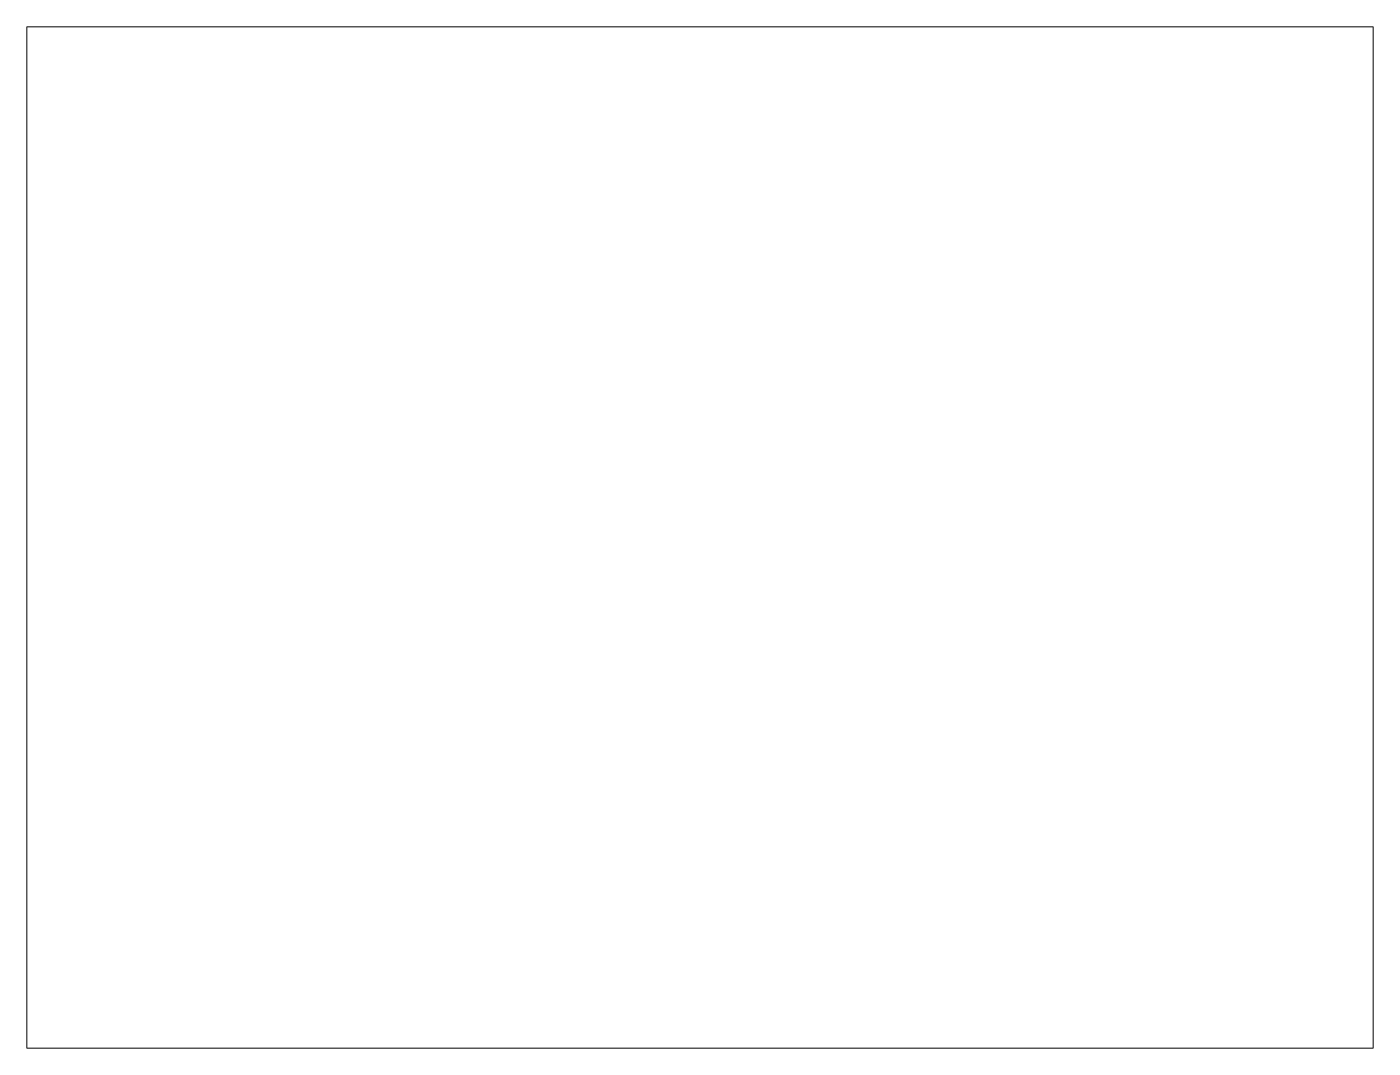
# Paper-space layout 'Лист1' of a CAD drawing. Header units: millimetres. Extents: x 26 to 231, y 20 to 176.
# The model-space entities are those that its viewports show. They can reach past a viewport. Long polylines and large blocks are cut down to what shows.
import ezdxf

# ---------------------------------------------------------------- set-up
doc = ezdxf.new("R2010")
doc.units = ezdxf.units.MM
doc.layers.add('Слой1', color=150, linetype='Continuous', lineweight=30)

msp = doc.modelspace()

# ---------------------------------------------------------------- hatches: boundary and pattern name
at = {"layer": 'Слой1', "true_color": 0x2776bb}
h = msp.add_hatch(dxfattribs=at)
h.set_pattern_fill('ANGLE', color=152, scale=3.124509)
h.set_pattern_definition([(0, (-7504.668, -4424.506), (0, 21.824694), [15.872505, -5.95219]), (90, (-7504.668, -4424.506), (-21.824694, 1e-15), [15.872505, -5.95219])])
h.paths.add_polyline_path([(2858.9, 1995.1, 1), (2858.8, 1995.1, 1)])

psp = doc.layouts.new('Лист1')

# ---------------------------------------------------------------- viewports
at = {"layer": 'Слой1'}
psp.add_viewport(center=(128.5, 97.5), size=(205.6, 156), view_center_point=(3165.76, 2109.38), view_height=817.0984, dxfattribs=at)

doc.saveas('drawing.dxf')
